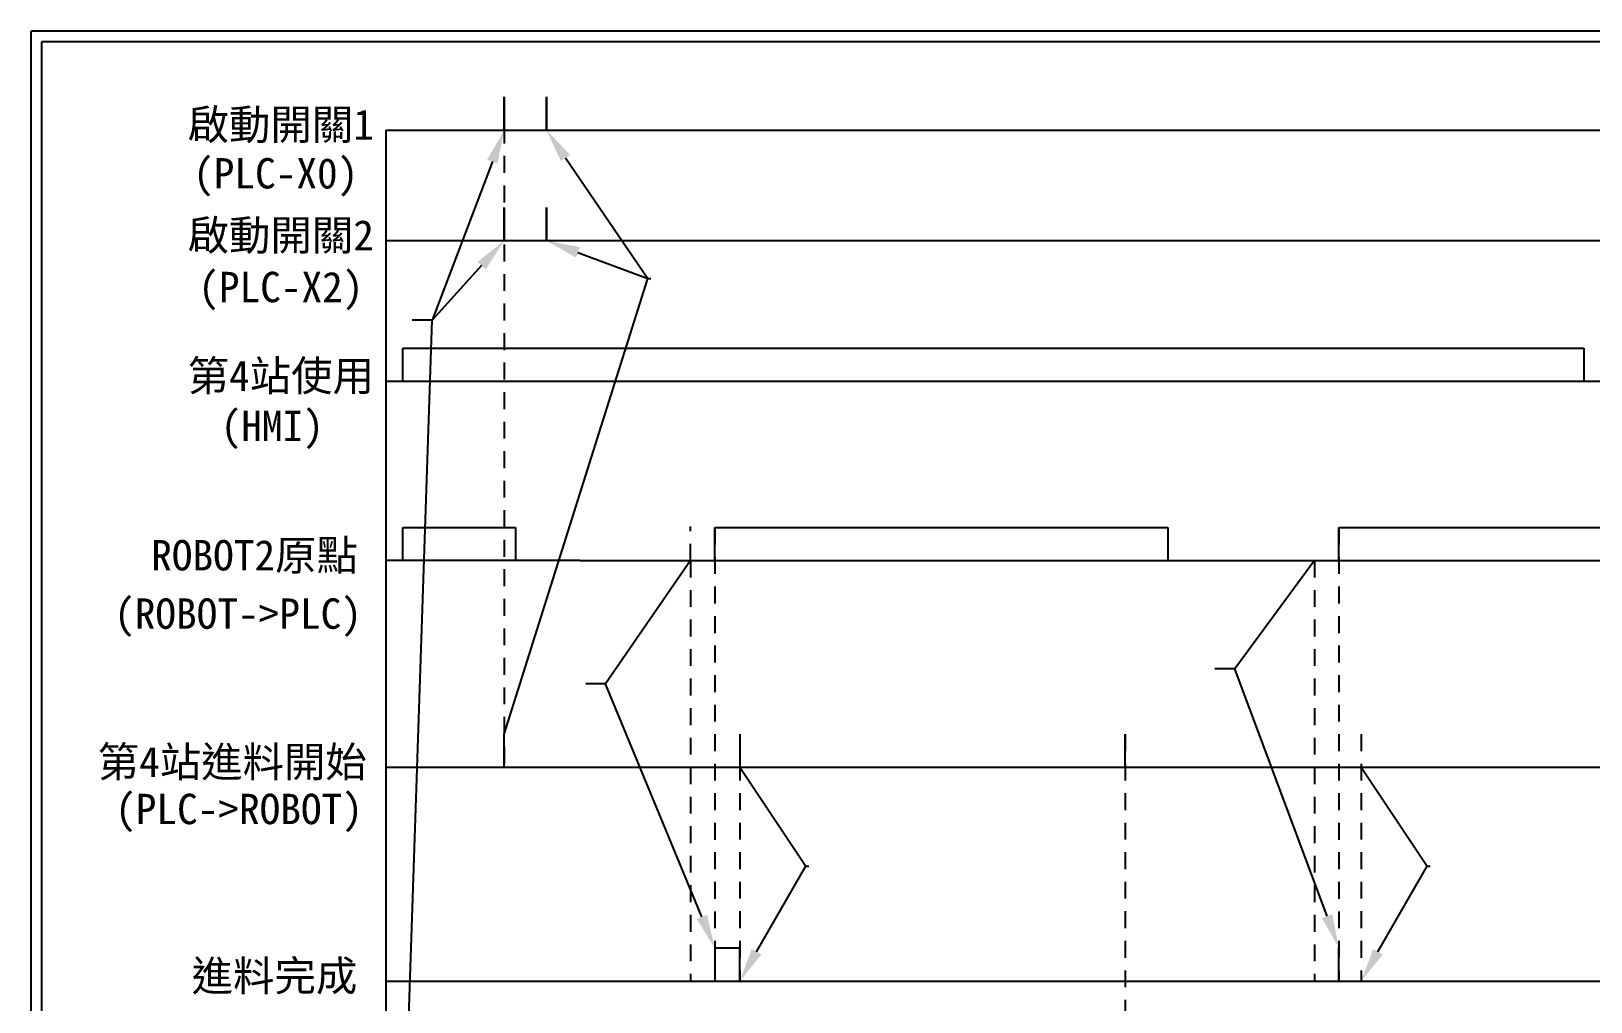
# Model space of a CAD drawing. Extents: x 958 to 1245, y -205 to -1.
# Drawn here: x 957.9 to 1142.8, y -116.1 to -1 of the extents above; entities that cross this region are included whole.
import ezdxf
from ezdxf import colors
from ezdxf.entities.mleader import LeaderData, LeaderLine
from ezdxf.math import Vec2, Vec3

# ---------------------------------------------------------------- set-up
doc = ezdxf.new("R2010")
doc.units = 0
doc.linetypes.add('HIDDEN7', pattern=[6, 4, -2])
doc.linetypes.add('HIDDEN9', pattern=[3.5, 2, -1.5])
doc.layers.add('圖框層', color=7, linetype='CONTINUOUS')
doc.layers.add('標尺寸層', color=3, linetype='CONTINUOUS')
doc.styles.add('STSL', font='kaiu.ttf')
pattern_1 = [(50, (0, 24.49), (182.185, -15.94), [19.05, -209.55]), (355, (0, 24.49), (-35.243, 191.057), [15.24, -167.64]), (100.451, (15.18, 23.16), (146.94, 175.118), [16.19, -178.09]), (46.184, (0, 75.3), (271.08, -42.042), [28.575, -314.325]), (96.636, (22.6, 71.79), (237.404, 247.426), [24.285, -267.136]), (351.184, (0, 75.3), (237.404, 247.426), [22.86, -251.46]), (21, (25.4, 62.59), (151.614, -102.265), [19.05, -209.55]), (326, (25.4, 62.59), (61.802, 184.188), [15.24, -167.64]), (71.451, (38.03, 54.07), (213.416, 81.923), [16.19, -178.09]), (37.5, (0, 24.49), (3.0886, 84.555), [0, -165.608, 0, -170.18, 0, -168.275]), (7.5, (0, 24.49), (66.82, 100.1806), [0, -97.028, 0, -161.798, 0, -64.135]), (327.5, (-56.64, 24.49), (135.5906, -5.7287), [0, -63.5, 0, -198.12, 0, -262.89]), (317.5, (-82.04, 24.49), (148.129, 25.426), [0, -82.55, 0, -131.572, 0, -186.69])]
pattern_2 = [(50, (5, 0), (182.185, -15.94), [19.05, -209.55]), (355, (5, 0), (-35.243, 191.057), [15.24, -167.64]), (100.451, (20.18, -1.33), (146.94, 175.118), [16.19, -178.09]), (46.184, (5, 50.8), (271.08, -42.04), [28.575, -314.325]), (96.636, (27.6, 47.3), (237.404, 247.426), [24.285, -267.136]), (351.184, (5, 50.8), (237.404, 247.43), [22.86, -251.46]), (21, (30.4, 38.1), (151.614, -102.265), [19.05, -209.55]), (326, (30.4, 38.1), (61.802, 184.188), [15.24, -167.64]), (71.451, (43.03, 29.58), (213.416, 81.923), [16.19, -178.09]), (37.5, (5, 0), (3.0886, 84.555), [0, -165.608, 0, -170.18, 0, -168.275]), (7.5, (5, 0), (66.82, 100.1806), [0, -97.028, 0, -161.798, 0, -64.135]), (327.5, (-51.64, 0), (135.5906, -5.7287), [0, -63.5, 0, -198.12, 0, -262.89]), (317.5, (-77.04, 0), (148.129, 25.426), [0, -82.55, 0, -131.572, 0, -186.69])]

msp = doc.modelspace()

# ---------------------------------------------------------------- hatches: boundary and pattern name
at = {"layer": '標尺寸層', "linetype": 'HIDDEN9', "transparency": 33554687}
h = msp.add_hatch(dxfattribs=at)
h.set_pattern_fill('AR-CONC', color=0)
h.set_pattern_definition(pattern_2)
h.paths.add_polyline_path([(1018.99, -8.79), (1013.99, -8.79), (1013.99, -12.71), (1018.99, -12.71)])
h = msp.add_hatch(dxfattribs=at)
h.set_pattern_fill('AR-CONC', color=0)
h.set_pattern_definition(pattern_2)
h.paths.add_polyline_path([(1018.99, -21.91), (1013.99, -21.91), (1013.99, -25.82), (1018.99, -25.82)])
at = {"layer": '標尺寸層', "linetype": 'ByBlock', "transparency": 33554687}
h = msp.add_hatch(dxfattribs=at)
h.set_pattern_fill('AR-CONC', color=0)
h.set_pattern_definition([(50, (0, 21.43), (182.185, -15.94), [19.05, -209.55]), (355, (0, 21.43), (-35.243, 191.057), [15.24, -167.64]), (100.451, (15.18, 20.1), (146.94, 175.118), [16.19, -178.09]), (46.184, (0, 72.23), (271.08, -42.042), [28.575, -314.325]), (96.636, (22.6, 68.73), (237.404, 247.426), [24.285, -267.136]), (351.184, (0, 72.23), (237.404, 247.426), [22.86, -251.46]), (21, (25.4, 59.53), (151.614, -102.265), [19.05, -209.55]), (326, (25.4, 59.53), (61.802, 184.188), [15.24, -167.64]), (71.451, (38.03, 51.01), (213.416, 81.923), [16.19, -178.09]), (37.5, (0, 21.43), (3.0886, 84.555), [0, -165.608, 0, -170.18, 0, -168.275]), (7.5, (0, 21.43), (66.82, 100.1806), [0, -97.028, 0, -161.798, 0, -64.135]), (327.5, (-56.64, 21.43), (135.5906, -5.7287), [0, -63.5, 0, -198.12, 0, -262.89]), (317.5, (-82.04, 21.43), (148.129, 25.426), [0, -82.55, 0, -131.572, 0, -186.69])])
h.paths.add_polyline_path([(1141.99, -42.48), (1141.99, -38.56), (1001.94, -38.56), (1001.94, -42.48)])
h = msp.add_hatch(dxfattribs=at)
h.set_pattern_fill('AR-CONC', color=0)
h.set_pattern_definition(pattern_1)
h.paths.add_polyline_path([(1001.94, -59.84), (1001.94, -63.75), (1015.33, -63.75), (1015.33, -59.84)])
h = msp.add_hatch(dxfattribs=at)
h.set_pattern_fill('AR-CONC', color=0)
h.set_pattern_definition([(50, (-13.41, 43.75), (182.185, -15.94), [19.05, -209.55]), (355, (-13.41, 43.75), (-35.243, 191.057), [15.24, -167.64]), (100.451, (1.77, 42.42), (146.94, 175.118), [16.19, -178.09]), (46.184, (-13.41, 94.55), (271.08, -42.04), [28.575, -314.325]), (96.636, (9.18, 91.05), (237.404, 247.426), [24.285, -267.136]), (351.184, (-13.41, 94.55), (237.404, 247.426), [22.86, -251.46]), (21, (11.99, 81.85), (151.614, -102.265), [19.05, -209.55]), (326, (11.99, 81.85), (61.802, 184.188), [15.24, -167.64]), (71.451, (24.62, 73.33), (213.416, 81.923), [16.19, -178.09]), (37.5, (-13.414, 43.75), (3.0886, 84.555), [0, -165.608, 0, -170.18, 0, -168.275]), (7.5, (-13.41, 43.75), (66.82, 100.1806), [0, -97.028, 0, -161.798, 0, -64.135]), (327.5, (-70.056, 43.75), (135.5906, -5.7287), [0, -63.5, 0, -198.12, 0, -262.89]), (317.5, (-95.46, 43.75), (148.129, 25.426), [0, -82.55, 0, -131.572, 0, -186.69])])
h.paths.add_polyline_path([(1035.98, -63.75), (1038.95, -63.75), (1038.95, -59.84), (1035.98, -59.84)])
h = msp.add_hatch(dxfattribs=at)
h.set_pattern_fill('AR-CONC', color=0)
h.set_pattern_definition(pattern_1)
h.paths.add_polyline_path([(1038.95, -59.84), (1038.95, -63.75), (1092.66, -63.75), (1092.66, -59.84)])
h = msp.add_hatch(dxfattribs=at)
h.set_pattern_fill('AR-CONC', color=0)
h.set_pattern_definition([(50, (60.6, 43.75), (182.185, -15.94), [19.05, -209.55]), (355, (60.6, 43.75), (-35.243, 191.057), [15.24, -167.64]), (100.451, (75.78, 42.42), (146.94, 175.118), [16.19, -178.09]), (46.184, (60.6, 94.55), (271.08, -42.04), [28.575, -314.325]), (96.636, (83.18, 91.05), (237.404, 247.426), [24.285, -267.136]), (351.184, (60.6, 94.55), (237.404, 247.426), [22.86, -251.46]), (21, (86, 81.85), (151.614, -102.265), [19.05, -209.55]), (326, (86, 81.85), (61.802, 184.188), [15.24, -167.64]), (71.451, (98.63, 73.33), (213.416, 81.923), [16.19, -178.09]), (37.5, (60.594, 43.75), (3.0886, 84.555), [0, -165.608, 0, -170.18, 0, -168.275]), (7.5, (60.59, 43.75), (66.82, 100.1806), [0, -97.028, 0, -161.798, 0, -64.135]), (327.5, (3.95, 43.75), (135.5906, -5.7287), [0, -63.5, 0, -198.12, 0, -262.89]), (317.5, (-21.45, 43.75), (148.129, 25.426), [0, -82.55, 0, -131.572, 0, -186.69])])
h.paths.add_polyline_path([(1109.99, -63.75), (1112.95, -63.75), (1112.95, -59.84), (1109.99, -59.84)])
h = msp.add_hatch(dxfattribs=at)
h.set_pattern_fill('AR-CONC', color=0)
h.set_pattern_definition(pattern_1)
h.paths.add_polyline_path([(1150.36, -63.75), (1150.36, -59.84), (1112.95, -59.84), (1112.95, -63.75)])
at = {"layer": '標尺寸層', "linetype": 'HIDDEN9', "transparency": 33554687}
h = msp.add_hatch(dxfattribs=at)
h.set_pattern_fill('AR-CONC', color=0)
h.set_pattern_definition([(50, (0, 49.66), (182.185, -15.94), [19.05, -209.55]), (355, (0, 49.66), (-35.243, 191.057), [15.24, -167.64]), (100.451, (15.18, 48.33), (146.94, 175.118), [16.19, -178.09]), (46.184, (0, 100.46), (271.08, -42.04), [28.575, -314.325]), (96.636, (22.6, 96.95), (237.404, 247.426), [24.285, -267.136]), (351.184, (0, 100.46), (237.404, 247.426), [22.86, -251.46]), (21, (25.4, 87.76), (151.614, -102.265), [19.05, -209.55]), (326, (25.4, 87.76), (61.802, 184.188), [15.24, -167.64]), (71.451, (38.03, 79.23), (213.416, 81.923), [16.19, -178.09]), (37.5, (0, 49.655), (3.0886, 84.555), [0, -165.608, 0, -170.18, 0, -168.275]), (7.5, (0, 49.655), (66.82, 100.1806), [0, -97.028, 0, -161.798, 0, -64.135]), (327.5, (-56.64, 49.655), (135.5906, -5.7287), [0, -63.5, 0, -198.12, 0, -262.89]), (317.5, (-82.04, 49.66), (148.129, 25.426), [0, -82.55, 0, -131.572, 0, -186.69])])
h.paths.add_polyline_path([(1041.91, -84.33), (1013.99, -84.33), (1013.99, -88.24), (1041.91, -88.24)])
h = msp.add_hatch(dxfattribs=at)
h.set_pattern_fill('AR-CONC', color=0)
h.set_pattern_definition([(50, (73.63, 49.66), (182.185, -15.94), [19.05, -209.55]), (355, (73.63, 49.66), (-35.243, 191.057), [15.24, -167.64]), (100.451, (88.81, 48.33), (146.94, 175.118), [16.19, -178.09]), (46.184, (73.63, 100.46), (271.08, -42.04), [28.575, -314.325]), (96.636, (96.22, 96.95), (237.404, 247.426), [24.285, -267.136]), (351.184, (73.63, 100.46), (237.404, 247.426), [22.86, -251.46]), (21, (99.03, 87.76), (151.614, -102.265), [19.05, -209.55]), (326, (99.03, 87.76), (61.802, 184.188), [15.24, -167.64]), (71.451, (111.66, 79.23), (213.416, 81.923), [16.19, -178.09]), (37.5, (73.63, 49.655), (3.0886, 84.555), [0, -165.608, 0, -170.18, 0, -168.275]), (7.5, (73.63, 49.655), (66.82, 100.1806), [0, -97.028, 0, -161.798, 0, -64.135]), (327.5, (16.985, 49.655), (135.5906, -5.7287), [0, -63.5, 0, -198.12, 0, -262.89]), (317.5, (-8.41, 49.66), (148.129, 25.426), [0, -82.55, 0, -131.572, 0, -186.69])])
h.paths.add_polyline_path([(1115.54, -84.33), (1087.62, -84.33), (1087.62, -88.24), (1115.54, -88.24)])
at = {"layer": '標尺寸層', "linetype": 'ByBlock', "transparency": 33554687}
h = msp.add_hatch(dxfattribs=at)
h.set_pattern_fill('AR-CONC', color=0)
h.set_pattern_definition([(50, (-10.45, -6.11), (182.185, -15.94), [19.05, -209.55]), (355, (-10.45, -6.1), (-35.243, 191.057), [15.24, -167.64]), (100.451, (4.73, -7.44), (146.94, 175.118), [16.19, -178.09]), (46.184, (-10.45, 44.7), (271.08, -42.04), [28.575, -314.325]), (96.636, (12.14, 41.2), (237.404, 247.426), [24.285, -267.136]), (351.184, (-10.45, 44.7), (237.404, 247.426), [22.86, -251.46]), (21, (14.95, 31.99), (151.614, -102.265), [19.05, -209.55]), (326, (14.95, 32), (61.802, 184.188), [15.24, -167.64]), (71.451, (27.59, 23.47), (213.416, 81.923), [16.19, -178.09]), (37.5, (-10.45, -6.11), (3.0886, 84.555), [0, -165.608, 0, -170.18, 0, -168.275]), (7.5, (-10.45, -6.11), (66.82, 100.1806), [0, -97.028, 0, -161.798, 0, -64.135]), (327.5, (-67.09, -6.11), (135.5906, -5.7287), [0, -63.5, 0, -198.12, 0, -262.89]), (317.5, (-92.49, -6.11), (148.129, 25.426), [0, -82.55, 0, -131.572, 0, -186.69])])
h.paths.add_polyline_path([(1041.91, -109.7), (1038.95, -109.7), (1038.95, -113.61), (1041.91, -113.61)])
h = msp.add_hatch(dxfattribs=at)
h.set_pattern_fill('AR-CONC', color=0)
h.set_pattern_definition([(50, (63.56, -6.11), (182.185, -15.94), [19.05, -209.55]), (355, (63.56, -6.1), (-35.243, 191.057), [15.24, -167.64]), (100.451, (78.74, -7.44), (146.94, 175.118), [16.19, -178.09]), (46.184, (63.56, 44.7), (271.08, -42.04), [28.575, -314.325]), (96.636, (86.15, 41.2), (237.404, 247.426), [24.285, -267.136]), (351.184, (63.56, 44.7), (237.404, 247.426), [22.86, -251.46]), (21, (88.96, 31.99), (151.614, -102.265), [19.05, -209.55]), (326, (88.96, 32), (61.802, 184.188), [15.24, -167.64]), (71.451, (101.6, 23.47), (213.416, 81.923), [16.19, -178.09]), (37.5, (63.56, -6.11), (3.0886, 84.555), [0, -165.608, 0, -170.18, 0, -168.275]), (7.5, (63.56, -6.11), (66.82, 100.1806), [0, -97.028, 0, -161.798, 0, -64.135]), (327.5, (6.92, -6.11), (135.5906, -5.7287), [0, -63.5, 0, -198.12, 0, -262.89]), (317.5, (-18.48, -6.11), (148.129, 25.426), [0, -82.55, 0, -131.572, 0, -186.69])])
h.paths.add_polyline_path([(1112.95, -113.61), (1115.92, -113.61), (1115.92, -109.7), (1112.95, -109.7)])

# ---------------------------------------------------------------- linework, layer by layer
at = {"layer": '圖框層', "color": 7}
for p, q in [((1244.89, -1), (957.89, -1)), ((957.89, -204.96), (957.89, -1)), ((1243.64, -2.25), (959.14, -2.25)), ((959.14, -203.71), (959.14, -2.25))]:
    msp.add_line(p, q, dxfattribs=at)
at = {"layer": '標尺寸層', "color": 0}
for p, q in [((1013.99, -12.71), (1013.99, -8.79)), ((1013.99, -8.79), (1013.99, -12.71)), ((1018.98, -12.71), (1018.98, -8.79)), ((1018.98, -8.79), (1018.98, -12.71)), ((999.93, -12.71), (1003.99, -12.71)), ((999.93, -12.71), (1008.99, -12.71)), ((1013.99, -25.82), (1013.99, -21.91)), ((1013.99, -21.91), (1013.99, -25.82)), ((1018.98, -25.82), (1018.98, -21.91)), ((1018.98, -21.91), (1018.98, -25.82)), ((999.93, -25.82), (1008.99, -25.82)), ((1008.99, -25.82), (1155.97, -25.82)), ((1001.94, -42.48), (1001.94, -38.56)), ((1001.94, -38.56), (1141.99, -38.56)), ((999.93, -42.48), (1001.94, -42.48)), ((1001.94, -63.75), (1001.94, -59.84)), ((1001.94, -59.84), (1015.33, -59.84)), ((1013.99, -88.24), (1013.99, -84.33)), ((999.93, -88.24), (1155.97, -88.24)), ((999.93, -113.61), (1155.97, -113.61))]:
    msp.add_line(p, q, dxfattribs=at)
at = {"layer": '標尺寸層', "color": 0, "linetype": 'HIDDEN9'}
for p, q in [((1013.99, -8.79), (1013.99, -88.24)), ((1036.05, -63.75), (1036.05, -59.7)), ((1038.95, -59.84), (1038.95, -113.61)), ((1112.95, -59.84), (1112.95, -113.61)), ((1036.05, -63.75), (1036.05, -113.61)), ((1110.04, -63.75), (1110.04, -113.61)), ((1041.91, -84.33), (1041.91, -113.61)), ((1087.62, -84.33), (1087.62, -150.66)), ((1115.59, -84.33), (1115.59, -113.61))]:
    msp.add_line(p, q, dxfattribs=at)
at = {"layer": '標尺寸層', "color": 0, "linetype": 'HIDDEN7'}
for p, q in [((999.93, -12.71), (1008.99, -12.71)), ((999.93, -25.82), (1008.99, -25.82)), ((1008.99, -25.82), (1155.97, -25.82))]:
    msp.add_line(p, q, dxfattribs=at)
at = {"layer": '標尺寸層', "color": 0, "linetype": 'ByBlock'}
for p, q in [((999.93, -12.71), (999.93, -180.88)), ((1008.99, -12.71), (1155.97, -12.71)), ((1013.99, -84.33), (1031.01, -30.32)), ((1002.1, -134.29), (1005.44, -35.26)), ((1141.99, -38.56), (1141.99, -42.48)), ((1001.94, -42.48), (1155.97, -42.48)), ((1015.33, -59.84), (1015.33, -63.75)), ((1038.95, -63.75), (1038.95, -59.84)), ((1038.95, -59.84), (1092.66, -59.84)), ((1092.66, -59.84), (1092.66, -63.75)), ((1112.95, -63.75), (1112.95, -59.84)), ((1112.95, -59.84), (1150.36, -59.84)), ((1022.95, -63.75), (999.93, -63.75)), ((1022.95, -63.75), (1155.97, -63.75)), ((1036.05, -63.75), (1026, -78.36)), ((1110.04, -63.75), (1100.61, -76.59)), ((1041.91, -84.33), (1041.91, -88.24)), ((1087.62, -88.24), (1087.62, -84.33)), ((1041.91, -88.24), (1049.73, -99.98)), ((1115.59, -88.24), (1123.4, -99.98)), ((1112.95, -113.61), (1112.95, -109.66))]:
    msp.add_line(p, q, dxfattribs=at)
msp.add_lwpolyline([(1038.95, -113.61), (1041.91, -113.61), (1041.91, -109.7), (1038.95, -109.7)], close=True, dxfattribs=at)

# ---------------------------------------------------------------- texts
at = {"layer": '標尺寸層', "color": 7, "style": 'STSL'}
for s, p in [('啟動開關1', (976.44, -13.87)), ('(PLC-X0)', (977.09, -19.64)), ('啟動開關2', (976.44, -26.99)), ('(PLC-X2)', (977.7, -33.12)), ('第4站使用', (976.44, -43.64)), ('(HMI)', (980.35, -49.58)), ('ROBOT2原點', (972.12, -64.92)), ('(ROBOT->PLC)', (967.72, -71.84)), ('第4站進料開始', (965.78, -89.41)), ('(PLC->ROBOT)', (967.84, -95)), ('進料完成', (976.92, -114.78))]:
    msp.add_text(s, height=3.6, dxfattribs=at).set_placement(p)

# ---------------------------------------------------------------- leaders
at = {"layer": '標尺寸層', "color": 0, "linetype": 'ByBlock'}
ml = msp.add_multileader_mtext('Standard', dxfattribs=at)
ml.set_content('')
ml.set_leader_properties()
ml.build(insert=Vec2(0, 0))
ml.multileader.update_dxf_attribs({"text_right_attachment_type": 6, "dogleg_length": 0.36})
ctx = ml.context
ctx.base_point, ctx.plane_origin = Vec3(1001.08, -33.26), Vec3(1013.99, -12.71)
ctx.right_attachment, ctx.text_align_type = 6, 2
notes = []
notes.append((ctx, [(0, (1, 1, 0), (1005.44, -35.26), (-1, 0), 0.36, [(0, [(1013.99, -12.71)], 0, [])])]))
ctx.mtext.insert, ctx.mtext.alignment, ctx.mtext.flow_direction = Vec3(1003.08, -31.26), 3, 5
ml = msp.add_multileader_mtext('Standard', dxfattribs=at)
ml.set_content('')
ml.set_leader_properties()
ml.build(insert=Vec2(0, 0))
ml.multileader.update_dxf_attribs({"text_right_attachment_type": 6, "dogleg_length": 0.36})
ctx = ml.context
ctx.base_point, ctx.plane_origin = Vec3(1031.37, -30.32), Vec3(1018.98, -12.71)
ctx.right_attachment = 6
notes.append((ctx, [(0, (1, 1, 0), (1031.01, -30.32), (1, 0), 0.36, [(0, [(1018.98, -12.71)], 0, [])])]))
ctx.mtext.insert, ctx.mtext.flow_direction = Vec3(1033.37, -28.32), 5
ml = msp.add_multileader_mtext('Standard', dxfattribs=at)
ml.set_content('')
ml.set_leader_properties()
ml.build(insert=Vec2(0, 0))
ml.multileader.update_dxf_attribs({"text_right_attachment_type": 6, "dogleg_length": 0.36})
ctx = ml.context
ctx.base_point, ctx.plane_origin = Vec3(1001.08, -33.26), Vec3(1013.99, -25.82)
ctx.right_attachment, ctx.text_align_type = 6, 2
notes.append((ctx, [(0, (1, 1, 0), (1005.44, -35.26), (-1, 0), 0.36, [(0, [(1013.99, -25.82)], 0, [])])]))
ctx.mtext.insert, ctx.mtext.alignment, ctx.mtext.flow_direction = Vec3(1003.08, -31.26), 3, 5
ml = msp.add_multileader_mtext('Standard', dxfattribs=at)
ml.set_content('')
ml.set_leader_properties()
ml.build(insert=Vec2(0, 0))
ml.multileader.update_dxf_attribs({"text_right_attachment_type": 6, "dogleg_length": 0.36})
ctx = ml.context
ctx.base_point, ctx.plane_origin = Vec3(1031.37, -30.32), Vec3(1018.98, -25.82)
ctx.right_attachment = 6
notes.append((ctx, [(0, (1, 1, 0), (1031.01, -30.32), (1, 0), 0.36, [(0, [(1018.98, -25.82)], 0, [])])]))
ctx.mtext.insert, ctx.mtext.flow_direction = Vec3(1033.37, -28.32), 5
ml = msp.add_multileader_mtext('Standard', dxfattribs=at)
ml.set_content('')
ml.set_leader_properties()
ml.build(insert=Vec2(0, 0))
ml.multileader.update_dxf_attribs({"text_right_attachment_type": 6, "dogleg_length": 0.36})
ctx = ml.context
ctx.base_point, ctx.plane_origin = Vec3(1096.25, -74.59), Vec3(1112.95, -109.66)
ctx.right_attachment, ctx.text_align_type = 6, 2
notes.append((ctx, [(0, (1, 1, 0), (1100.61, -76.59), (-1, 0), 0.36, [(0, [(1112.95, -109.66)], 0, [])])]))
ctx.mtext.insert, ctx.mtext.alignment, ctx.mtext.flow_direction = Vec3(1098.25, -72.59), 3, 5
ml = msp.add_multileader_mtext('Standard', dxfattribs=at)
ml.set_content('')
ml.set_leader_properties()
ml.build(insert=Vec2(0, 0))
ml.multileader.update_dxf_attribs({"text_right_attachment_type": 6, "dogleg_length": 0.36})
ctx = ml.context
ctx.base_point, ctx.plane_origin = Vec3(1021.64, -76.36), Vec3(1038.95, -109.7)
ctx.right_attachment, ctx.text_align_type = 6, 2
notes.append((ctx, [(0, (1, 1, 0), (1026, -78.36), (-1, 0), 0.36, [(0, [(1038.95, -109.7)], 0, [])])]))
ctx.mtext.insert, ctx.mtext.alignment, ctx.mtext.flow_direction = Vec3(1023.64, -74.36), 3, 5
ml = msp.add_multileader_mtext('Standard', dxfattribs=at)
ml.set_content('')
ml.set_leader_properties()
ml.build(insert=Vec2(0, 0))
ml.multileader.update_dxf_attribs({"text_right_attachment_type": 6, "dogleg_length": 0.36})
ctx = ml.context
ctx.base_point, ctx.plane_origin = Vec3(1050.09, -99.98), Vec3(1041.91, -113.61)
ctx.right_attachment = 6
notes.append((ctx, [(0, (1, 1, 0), (1049.73, -99.98), (1, 0), 0.36, [(0, [(1041.91, -113.61)], 0, [])])]))
ctx.mtext.insert, ctx.mtext.flow_direction = Vec3(1052.09, -97.98), 5
ml = msp.add_multileader_mtext('Standard', dxfattribs=at)
ml.set_content('')
ml.set_leader_properties()
ml.build(insert=Vec2(0, 0))
ml.multileader.update_dxf_attribs({"text_right_attachment_type": 6, "dogleg_length": 0.36})
ctx = ml.context
ctx.base_point, ctx.plane_origin = Vec3(1123.76, -99.98), Vec3(1115.59, -113.61)
ctx.right_attachment = 6
notes.append((ctx, [(0, (1, 1, 0), (1123.4, -99.98), (1, 0), 0.36, [(0, [(1115.59, -113.61)], 0, [])])]))
ctx.mtext.insert, ctx.mtext.flow_direction = Vec3(1125.76, -97.98), 5
for ctx, leaders in notes:
    for number, flags, end, landing, length, lines in leaders:
        leader = LeaderData()
        leader.index, (leader.has_last_leader_line, leader.has_dogleg_vector, leader.attachment_direction) = number, flags
        leader.last_leader_point, leader.dogleg_vector, leader.dogleg_length = Vec3(end), Vec3(landing), length
        for number, points, colour, breaks in lines:
            line = LeaderLine()
            line.index, line.vertices, line.color, line.breaks = number, Vec3.list(points), colors.encode_raw_color(colour), breaks
            leader.lines.append(line)
        ctx.leaders.append(leader)

doc.saveas('drawing.dxf')
